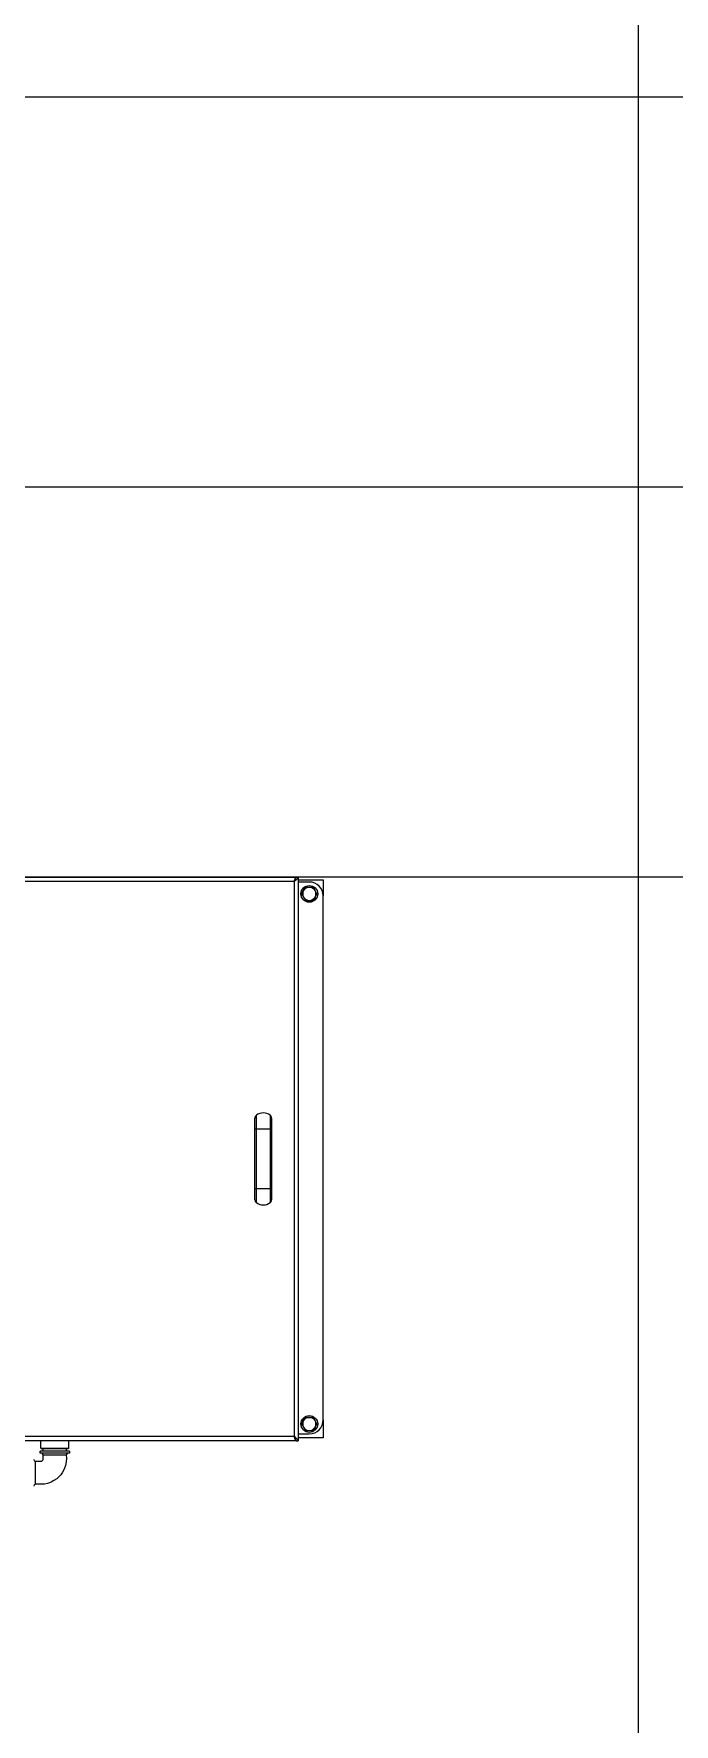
# Model space of a CAD drawing. Header units: millimetres. Extents: x -283029 to -254660, y -24907 to 10674.
# Drawn here: x -279070 to -279034, y -18384.4 to -18289.4 of the extents above; entities that cross this region are included whole.
import ezdxf

# ---------------------------------------------------------------- set-up
doc = ezdxf.new("R2010")
doc.units = ezdxf.units.MM
doc.header["$LTSCALE"] = 100

msp = doc.modelspace()

# ---------------------------------------------------------------- linework, layer by layer
at = {"color": 2}
msp.add_line((-279035.998, -18573.327), (-279035.998, -18015.493), dxfattribs=at)
at = {"color": 3}
for p, q in [((-278948.83, -18292.969), (-279159.821, -18292.969)), ((-278948.83, -18314.893), (-279159.821, -18314.893)), ((-278948.83, -18314.893), (-279159.821, -18314.893)), ((-278948.83, -18336.817), (-279119.558, -18336.817)), ((-279035.998, -18336.817), (-279071.998, -18336.817))]:
    msp.add_line(p, q, dxfattribs=at)
at = {"color": 1, "linetype": 'Continuous', "lineweight": 0}
for p, q in [((-279071.998, -18336.817), (-279055.259, -18336.817)), ((-279071.998, -18337.047), (-279055.367, -18337.047)), ((-279055.367, -18337.047), (-279055.367, -18368.27)), ((-279055.318, -18336.974), (-279055.314, -18336.974)), ((-279055.259, -18336.844), (-279055.259, -18336.817)), ((-279055.255, -18336.817), (-279055.137, -18336.817)), ((-279055.137, -18336.817), (-279055.137, -18368.499)), ((-279055.137, -18336.974), (-279053.726, -18336.974)), ((-279054.51, -18337.092), (-279055.137, -18337.092)), ((-279054.94, -18337.759), (-279054.833, -18337.572)), ((-279054.833, -18337.572), (-279054.725, -18337.386)), ((-279054.725, -18337.386), (-279054.51, -18337.386)), ((-279054.51, -18337.386), (-279054.295, -18337.386)), ((-279054.187, -18337.572), (-279054.295, -18337.386)), ((-279054.08, -18337.759), (-279054.187, -18337.572)), ((-279053.726, -18336.974), (-279053.726, -18337.876)), ((-279054.94, -18337.759), (-279054.833, -18337.945)), ((-279054.833, -18337.945), (-279054.725, -18338.131)), ((-279054.725, -18338.131), (-279054.51, -18338.131)), ((-279054.51, -18338.131), (-279054.295, -18338.131)), ((-279054.187, -18337.945), (-279054.295, -18338.131)), ((-279054.08, -18337.759), (-279054.187, -18337.945)), ((-279053.726, -18367.329), (-279053.726, -18337.876)), ((-279057.568, -18350.972), (-279057.568, -18350.365)), ((-279057.486, -18350.972), (-279057.486, -18350.2)), ((-279056.71, -18350.2), (-279056.71, -18350.972)), ((-279056.627, -18350.365), (-279056.627, -18350.972)), ((-279057.568, -18354.344), (-279057.568, -18350.972)), ((-279057.568, -18350.972), (-279057.486, -18350.972)), ((-279057.486, -18350.972), (-279056.71, -18350.972)), ((-279057.486, -18354.344), (-279057.486, -18350.972)), ((-279056.71, -18350.972), (-279056.71, -18354.344)), ((-279056.71, -18350.972), (-279056.627, -18350.972)), ((-279056.627, -18350.972), (-279056.627, -18354.344)), ((-279057.568, -18354.952), (-279057.568, -18354.344)), ((-279057.486, -18354.344), (-279057.568, -18354.344)), ((-279056.71, -18354.344), (-279057.486, -18354.344)), ((-279057.486, -18355.117), (-279057.486, -18354.344)), ((-279056.71, -18354.344), (-279056.71, -18355.117)), ((-279056.627, -18354.344), (-279056.71, -18354.344)), ((-279056.627, -18354.344), (-279056.627, -18354.952)), ((-279054.94, -18367.558), (-279054.833, -18367.372)), ((-279054.94, -18367.558), (-279054.833, -18367.745)), ((-279054.833, -18367.372), (-279054.725, -18367.186)), ((-279054.833, -18367.745), (-279054.725, -18367.931)), ((-279054.725, -18367.186), (-279054.51, -18367.186)), ((-279054.725, -18367.931), (-279054.51, -18367.931)), ((-279054.51, -18367.186), (-279054.295, -18367.186)), ((-279054.51, -18367.931), (-279054.295, -18367.931)), ((-279054.187, -18367.372), (-279054.295, -18367.186)), ((-279054.187, -18367.745), (-279054.295, -18367.931)), ((-279054.08, -18367.558), (-279054.187, -18367.372)), ((-279054.08, -18367.558), (-279054.187, -18367.745)), ((-279053.726, -18367.329), (-279053.726, -18368.342)), ((-279055.367, -18368.27), (-279071.998, -18368.27)), ((-279055.259, -18368.499), (-279071.998, -18368.499)), ((-279069.596, -18368.923), (-279069.596, -18368.499)), ((-279069.588, -18368.931), (-279069.596, -18368.923)), ((-279069.596, -18368.923), (-279068.047, -18368.923)), ((-279069.588, -18368.931), (-279068.055, -18368.931)), ((-279069.474, -18369.087), (-279069.474, -18368.931)), ((-279068.17, -18368.931), (-279068.17, -18369.087)), ((-279068.047, -18368.923), (-279068.055, -18368.931)), ((-279068.047, -18368.499), (-279068.047, -18368.923)), ((-279055.314, -18368.342), (-279055.317, -18368.342)), ((-279055.259, -18368.473), (-279055.259, -18368.499)), ((-279055.255, -18368.499), (-279055.137, -18368.499)), ((-279055.137, -18368.113), (-279054.51, -18368.113)), ((-279053.726, -18368.342), (-279055.137, -18368.342)), ((-279069.645, -18369.205), (-279069.645, -18369.087)), ((-279067.998, -18369.087), (-279069.645, -18369.087)), ((-279067.998, -18369.205), (-279069.645, -18369.205)), ((-279067.998, -18369.087), (-279067.998, -18369.205))]:
    msp.add_line(p, q, dxfattribs=at)
for points in [[(-279055.259, -18336.817), (-279055.283, -18336.832), (-279055.307, -18336.872), (-279055.331, -18336.934), (-279055.356, -18337.01), (-279055.367, -18337.047)], [(-279055.367, -18337.047), (-279055.279, -18336.989), (-279055.204, -18336.932), (-279055.155, -18336.875), (-279055.137, -18336.817)], [(-279055.137, -18368.499), (-279055.155, -18368.442), (-279055.204, -18368.385), (-279055.279, -18368.327), (-279055.367, -18368.27)], [(-279055.367, -18368.27), (-279055.342, -18368.349), (-279055.318, -18368.418), (-279055.294, -18368.47), (-279055.27, -18368.496), (-279055.259, -18368.499)], [(-279069.911, -18369.656), (-279069.651, -18369.655), (-279069.589, -18369.653), (-279069.561, -18369.649), (-279069.549, -18369.644), (-279069.522, -18369.623), (-279069.505, -18369.608), (-279069.492, -18369.588), (-279069.476, -18369.558), (-279069.473, -18369.53), (-279069.473, -18369.47), (-279069.473, -18369.292)], [(-279068.17, -18369.303), (-279068.169, -18369.477), (-279068.181, -18369.687), (-279068.22, -18369.886), (-279068.271, -18370.043), (-279068.332, -18370.181), (-279068.404, -18370.303), (-279068.484, -18370.412), (-279068.574, -18370.515), (-279068.712, -18370.641), (-279068.865, -18370.746), (-279069.023, -18370.827), (-279069.11, -18370.861), (-279069.235, -18370.901), (-279069.395, -18370.936), (-279069.572, -18370.952), (-279069.751, -18370.951), (-279069.9, -18370.95)], [(-279069.9, -18370.001), (-279069.9, -18369.856), (-279069.9, -18369.785), (-279069.9, -18369.727), (-279069.9, -18369.726), (-279069.9, -18369.686), (-279069.9, -18369.662), (-279069.9, -18369.657)], [(-279069.473, -18369.303), (-279069.473, -18369.303), (-279069.463, -18369.303), (-279069.434, -18369.303), (-279069.388, -18369.303), (-279069.326, -18369.303), (-279069.25, -18369.303), (-279069.16, -18369.303), (-279069.063, -18369.303), (-279068.956, -18369.303), (-279068.913, -18369.303)], [(-279068.913, -18369.303), (-279068.739, -18369.303), (-279068.633, -18369.303), (-279068.529, -18369.303), (-279068.437, -18369.303), (-279068.354, -18369.303), (-279068.285, -18369.303), (-279068.23, -18369.303), (-279068.193, -18369.303), (-279068.174, -18369.303), (-279068.173, -18369.303)], [(-279069.9, -18370.948), (-279069.9, -18370.943), (-279069.9, -18370.918), (-279069.9, -18370.877), (-279069.9, -18370.819), (-279069.9, -18370.747), (-279069.9, -18370.66), (-279069.9, -18370.566), (-279069.9, -18370.462), (-279069.9, -18370.356), (-279069.9, -18370.246), (-279069.9, -18370.14), (-279069.9, -18370.036), (-279069.9, -18370.001)]]:
    msp.add_lwpolyline(points, dxfattribs=at)
for centre in [(-279054.51, -18337.759), (-279054.51, -18367.558)]:
    msp.add_circle(centre, 0.471, dxfattribs=at)
for centre, radius, start, end in [((-279055.66, -18336.762), 0.409, 315.86073, 352.19048), ((-279055.037, -18337.218), 0.372, 136.69977, 152.53175), ((-279054.51, -18337.759), 0.372, 150, 210), ((-279054.51, -18337.759), 0.372, 90, 150), ((-279054.51, -18337.876), 0.784, 0, 90), ((-279054.51, -18337.759), 0.372, 30, 90), ((-279054.51, -18337.759), 0.372, 330, 30), ((-279054.51, -18337.759), 0.372, 210, 270), ((-279054.51, -18337.759), 0.372, 270, 330), ((-279057.362, -18350.365), 0.206, 126.8699, 180), ((-279057.098, -18350.717), 0.647, 53.1301, 126.8699), ((-279056.833, -18350.365), 0.206, 0, 53.1301), ((-279057.362, -18354.952), 0.206, 180, 233.1301), ((-279057.098, -18354.599), 0.647, 233.1301, 306.8699), ((-279056.833, -18354.952), 0.206, 306.8699, 0), ((-279054.51, -18367.558), 0.372, 150, 210), ((-279054.51, -18367.558), 0.372, 90, 150), ((-279054.51, -18367.558), 0.372, 210, 270), ((-279054.51, -18367.558), 0.372, 30, 90), ((-279054.51, -18367.329), 0.784, 270, 0), ((-279054.51, -18367.558), 0.372, 270, 330), ((-279054.51, -18367.558), 0.372, 330, 30), ((-279055.66, -18368.555), 0.409, 7.80952, 44.13927), ((-279055.065, -18368.121), 0.336, 206.35276, 224.2724), ((-279069.9, -18369.558), 0.098, 180.0427, 270.021), ((-279069.571, -18369.303), 0.098, 0.03504, 89.99957), ((-279068.073, -18369.303), 0.098, 90.03371, 179.9996), ((-279069.9, -18371.047), 0.098, 90.28638, 179.99513)]:
    msp.add_arc(centre, radius, start, end, dxfattribs=at)

doc.saveas('drawing.dxf')
